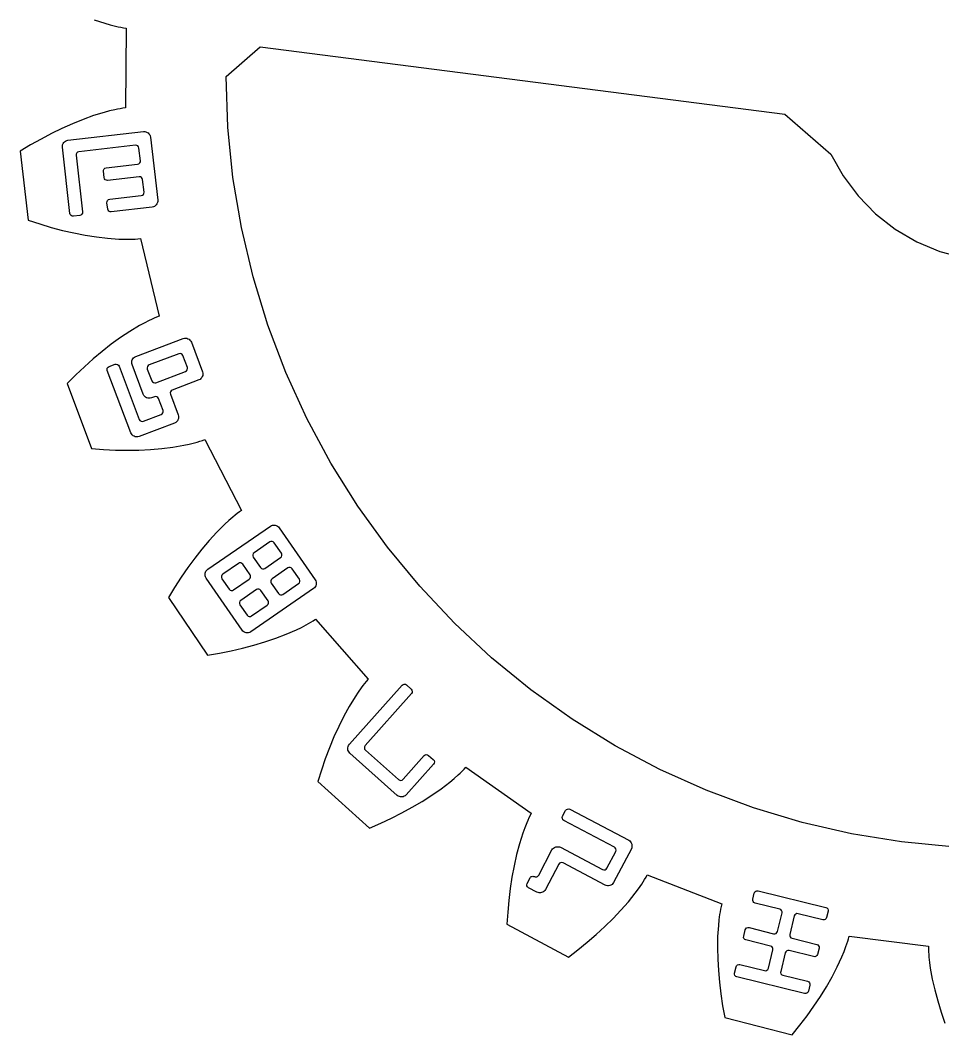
# Model space of a CAD drawing. Extents: x 6 to 255, y 30 to 363.
# Drawn here: x 171.84 to 210.96, y 197.13 to 240.15 of the extents above; entities that cross this region are included whole.
import ezdxf

# ---------------------------------------------------------------- set-up
doc = ezdxf.new("R2010")
doc.units = 0
doc.layers.add('Cut', color=7, linetype='CONTINUOUS')
doc.layers.add('Engrave', color=7, linetype='CONTINUOUS')

msp = doc.modelspace()

# ---------------------------------------------------------------- linework, layer by layer
at = {"layer": 'Cut', "color": 7}
for p, q in [((174.979187, 240.170314), (175.428399, 240.025186)), ((175.428399, 240.025186), (175.653656, 239.96176)), ((175.653656, 239.96176), (175.879394, 239.906176)), ((175.879394, 239.906176), (175.992026, 239.881295)), ((175.992026, 239.881295), (176.105582, 239.85913)), ((176.105582, 239.85913), (176.219116, 239.839226)), ((176.219116, 239.839226), (176.332206, 239.82294)), ((176.332206, 239.82294), (176.308684, 236.436962)), ((180.566391, 237.771177), (182.0099, 239.026053)), ((182.0099, 239.026053), (182.009867, 239.025971)), ((182.009867, 239.025971), (204.266403, 236.167006)), ((180.643297, 235.624247), (180.566391, 237.771177)), ((175.402146, 236.248037), (174.951127, 236.109095)), ((175.628336, 236.30784), (175.402146, 236.248037)), ((175.85452, 236.360698), (175.628336, 236.30784)), ((175.968059, 236.383716), (175.85452, 236.360698)), ((176.08161, 236.404577), (175.968059, 236.383716)), ((176.19515, 236.422565), (176.08161, 236.404577)), ((176.308684, 236.436962), (176.19515, 236.422565)), ((174.501014, 235.948002), (174.053155, 235.7665)), ((174.951127, 236.109095), (174.501014, 235.948002)), ((204.266403, 236.167006), (206.218376, 234.476043)), ((173.161992, 235.350926), (172.719123, 235.117956)), ((173.606217, 235.567611), (173.161992, 235.350926)), ((174.053155, 235.7665), (173.606217, 235.567611)), ((180.860887, 233.486357), (180.643297, 235.624247)), ((172.719123, 235.117956), (172.278516, 234.869151)), ((172.278516, 234.869151), (171.840623, 234.604968)), ((171.840623, 234.604968), (172.175829, 231.672263)), ((206.218376, 234.476043), (206.734524, 233.550488)), ((181.217355, 231.367464), (180.860887, 233.486357)), ((206.734524, 233.550488), (207.369207, 232.701391)), ((207.369207, 232.701391), (208.11155, 231.944568)), ((208.11155, 231.944568), (208.947525, 231.29315)), ((172.175829, 231.672263), (172.662577, 231.513931)), ((172.662577, 231.513931), (173.147953, 231.370864)), ((173.147953, 231.370864), (173.631545, 231.243834)), ((173.631545, 231.243834), (174.113773, 231.133026)), ((174.113773, 231.133026), (174.593726, 231.039756)), ((181.711795, 229.276618), (181.217355, 231.367464)), ((208.947525, 231.29315), (209.863112, 230.759357)), ((174.593726, 231.039756), (175.071428, 230.964212)), ((175.071428, 230.964212), (175.545509, 230.909024)), ((175.545509, 230.909024), (176.016875, 230.875537)), ((176.016875, 230.875537), (176.250739, 230.868299)), ((176.250739, 230.868299), (176.482789, 230.868189)), ((176.482789, 230.868189), (176.598606, 230.870901)), ((176.598606, 230.870901), (176.713958, 230.876329)), ((176.713958, 230.876329), (176.828869, 230.884473)), ((176.828869, 230.884473), (176.942857, 230.895697)), ((176.942857, 230.895697), (177.730432, 227.602453)), ((209.863112, 230.759357), (210.841592, 230.351779)), ((210.841592, 230.351779), (211.865325, 230.077761)), ((182.341947, 227.222421), (181.711795, 229.276618)), ((176.895365, 227.201719), (176.490494, 226.958338)), ((177.100275, 227.313835), (176.895365, 227.201719)), ((177.307903, 227.419134), (177.100275, 227.313835)), ((177.411968, 227.468518), (177.307903, 227.419134)), ((177.517376, 227.516053), (177.411968, 227.468518)), ((177.623677, 227.560839), (177.517376, 227.516053)), ((177.730432, 227.602453), (177.623677, 227.560839)), ((183.105095, 225.213915), (182.341947, 227.222421)), ((176.490494, 226.958338), (176.092411, 226.694612)), ((175.700208, 226.411425), (175.314792, 226.111056)), ((176.092411, 226.694612), (175.700208, 226.411425)), ((175.314792, 226.111056), (174.934801, 225.794397)), ((174.560694, 225.461917), (174.192468, 225.114957)), ((174.934801, 225.794397), (174.560694, 225.461917)), ((174.192468, 225.114957), (173.830573, 224.753516)), ((183.998072, 223.25923), (183.105095, 225.213915)), ((173.830573, 224.753516), (174.857902, 221.986376)), ((185.016806, 221.367424), (183.998072, 223.25923)), ((177.838555, 221.992236), (178.312639, 222.051954)), ((178.312639, 222.051954), (178.777672, 222.132019)), ((178.777672, 222.132019), (179.006574, 222.180863)), ((179.006574, 222.180863), (179.232301, 222.23651)), ((179.232301, 222.23651), (179.344048, 222.266824)), ((179.344048, 222.266824), (179.454419, 222.299854)), ((179.454419, 222.299854), (179.563881, 222.335132)), ((179.563881, 222.335132), (179.672002, 222.373577)), ((179.672002, 222.373577), (181.224984, 219.364423)), ((174.857902, 221.986376), (175.368624, 221.949271)), ((175.368624, 221.949271), (175.873466, 221.92619)), ((175.873466, 221.92619), (176.373786, 221.918948)), ((176.373786, 221.918948), (176.868676, 221.926629)), ((176.868676, 221.926629), (177.356781, 221.950607)), ((177.356781, 221.950607), (177.838555, 221.992236)), ((186.157227, 219.54664), (185.016806, 221.367424)), ((187.413906, 217.804118), (186.157227, 219.54664)), ((180.858577, 219.085299), (180.682601, 218.9333)), ((180.948155, 219.15858), (180.858577, 219.085299)), ((181.038619, 219.229614), (180.948155, 219.15858)), ((181.130898, 219.29838), (181.038619, 219.229614)), ((181.224984, 219.364423), (181.130898, 219.29838)), ((180.5098, 218.775433), (180.175048, 218.442489)), ((180.682601, 218.9333), (180.5098, 218.775433)), ((180.175048, 218.442489), (179.851603, 218.090998)), ((179.539016, 217.722317), (179.236381, 217.338257)), ((179.851603, 218.090998), (179.539016, 217.722317)), ((188.782322, 216.147092), (187.413906, 217.804118)), ((179.236381, 217.338257), (178.943246, 216.93972)), ((178.943246, 216.93972), (178.659608, 216.527611)), ((178.659608, 216.527611), (178.385471, 216.102386)), ((178.385471, 216.102386), (178.119919, 215.664946)), ((190.256138, 214.583707), (188.782322, 216.147092)), ((178.119919, 215.664946), (179.780113, 213.223967)), ((184.265796, 214.688775), (184.361691, 214.752119)), ((184.361691, 214.752119), (186.589606, 212.202116)), ((183.118595, 214.114246), (183.551061, 214.303337)), ((183.551061, 214.303337), (183.761409, 214.405581)), ((183.761409, 214.405581), (183.967243, 214.513698)), ((183.967243, 214.513698), (184.068133, 214.570244)), ((184.068133, 214.570244), (184.168096, 214.628155)), ((184.168096, 214.628155), (184.265796, 214.688775)), ((191.829023, 213.119843), (190.256138, 214.583707)), ((182.21476, 213.787614), (182.672558, 213.942786)), ((182.672558, 213.942786), (183.118595, 214.114246)), ((180.284505, 213.309922), (180.780301, 213.408981)), ((180.780301, 213.408981), (181.267952, 213.521158)), ((181.267952, 213.521158), (181.746559, 213.646927)), ((181.746559, 213.646927), (182.21476, 213.787614)), ((179.780113, 213.223967), (180.284505, 213.309922)), ((193.494191, 211.761832), (191.829023, 213.119843)), ((186.514053, 212.115705), (186.440763, 212.026584)), ((186.589606, 212.202116), (186.514053, 212.115705)), ((186.300058, 211.843373), (186.165715, 211.65338)), ((186.369732, 211.935665), (186.300058, 211.843373)), ((186.440763, 212.026584), (186.369732, 211.935665)), ((195.244854, 210.515558), (193.494191, 211.761832)), ((186.036349, 211.458868), (185.79071, 211.055808)), ((186.165715, 211.65338), (186.036349, 211.458868)), ((185.79071, 211.055808), (185.560906, 210.636916)), ((185.560906, 210.636916), (185.345586, 210.203998)), ((197.072876, 209.386899), (195.244854, 210.515558)), ((185.345586, 210.203998), (185.14338, 209.758866)), ((185.14338, 209.758866), (184.954287, 209.301521)), ((184.954287, 209.301521), (184.777869, 208.833772)), ((198.971019, 208.379927), (197.072876, 209.386899)), ((184.777869, 208.833772), (184.613205, 208.355165)), ((184.613205, 208.355165), (184.459848, 207.86706)), ((190.49761, 208.227601), (190.580383, 208.308127)), ((190.580383, 208.308127), (190.660909, 208.389995)), ((190.660909, 208.389995), (190.738709, 208.474129)), ((190.738709, 208.474129), (193.512181, 206.531659)), ((200.930667, 207.499169), (198.971019, 208.379927)), ((184.459848, 207.86706), (186.656098, 205.894281)), ((189.684248, 207.557641), (190.058809, 207.844895)), ((190.058809, 207.844895), (190.238852, 207.994623)), ((190.238852, 207.994623), (190.413024, 208.148434)), ((190.413024, 208.148434), (190.49761, 208.227601)), ((189.292498, 207.28441), (189.684248, 207.557641)), ((202.944151, 206.748691), (200.930667, 207.499169)), ((188.463759, 206.775949), (188.884915, 207.024297)), ((188.884915, 207.024297), (189.292498, 207.28441)), ((187.582999, 206.313176), (188.029486, 206.538908)), ((188.029486, 206.538908), (188.463759, 206.775949)), ((193.512181, 206.531659), (193.459289, 206.429427)), ((205.002431, 206.13121), (202.944151, 206.748691)), ((186.656098, 205.894281), (187.125203, 206.098301)), ((187.125203, 206.098301), (187.582999, 206.313176)), ((193.317233, 206.11413), (193.232212, 205.897898)), ((193.362504, 206.220431), (193.317233, 206.11413)), ((193.410052, 206.325816), (193.362504, 206.220431)), ((193.459289, 206.429427), (193.410052, 206.325816)), ((207.096453, 205.649885), (205.002431, 206.13121)), ((193.153133, 205.677574), (193.011005, 205.227477)), ((193.232212, 205.897898), (193.153133, 205.677574)), ((209.217611, 205.30653), (207.096453, 205.649885)), ((211.356415, 205.102963), (209.217611, 205.30653)), ((193.011005, 205.227477), (192.887963, 204.765608)), ((192.887963, 204.765608), (192.782565, 204.293788)), ((192.782565, 204.293788), (192.693066, 203.813362)), ((192.693066, 203.813362), (192.618876, 203.324351)), ((198.062348, 203.319806), (198.19489, 203.510701)), ((198.19489, 203.510701), (198.258161, 203.607958)), ((198.258161, 203.607958), (198.319332, 203.705654)), ((198.319332, 203.705654), (198.378047, 203.804742)), ((198.378047, 203.804742), (198.43334, 203.905156)), ((198.43334, 203.905156), (201.590873, 202.682405)), ((192.618876, 203.324351), (192.559166, 202.827651)), ((197.628935, 202.762953), (197.92387, 203.131183)), ((197.92387, 203.131183), (198.062348, 203.319806)), ((192.559166, 202.827651), (192.513476, 202.323713)), ((197.313631, 202.403772), (197.628935, 202.762953)), ((201.590873, 202.682405), (201.564184, 202.571131)), ((192.513476, 202.323713), (192.482357, 201.812977)), ((196.980687, 202.053639), (197.313631, 202.403772)), ((201.501758, 202.230492), (201.470543, 202.000235)), ((201.520302, 202.344944), (201.501758, 202.230492)), ((201.541112, 202.458482), (201.520302, 202.344944)), ((201.564184, 202.571131), (201.541112, 202.458482)), ((192.482357, 201.812977), (195.086643, 200.423301)), ((196.631017, 201.711646), (196.980687, 202.053639)), ((201.470543, 202.000235), (201.446569, 201.767275)), ((195.886424, 201.051641), (196.265962, 201.377797)), ((196.265962, 201.377797), (196.631017, 201.711646)), ((201.446569, 201.767275), (201.416254, 201.296359)), ((195.492865, 200.733626), (195.886424, 201.051641)), ((201.416254, 201.296359), (201.407583, 200.818668)), ((206.860099, 200.87022), (206.898591, 200.97969)), ((206.898591, 200.97969), (206.934324, 201.089156)), ((206.934324, 201.089156), (206.967804, 201.199534)), ((206.967804, 201.199534), (206.997658, 201.309922)), ((206.997658, 201.309922), (210.356043, 200.878815)), ((195.086643, 200.423301), (195.492865, 200.733626)), ((201.407583, 200.818668), (201.418091, 200.335525)), ((206.687786, 200.43685), (206.777836, 200.653083)), ((206.777836, 200.653083), (206.860099, 200.87022)), ((210.356043, 200.878815), (210.356948, 200.763901)), ((210.356948, 200.763901), (210.36102, 200.64901)), ((210.36102, 200.64901), (210.368259, 200.533665)), ((210.368259, 200.533665), (210.377305, 200.418304)), ((201.418091, 200.335525), (201.446164, 199.847416)), ((206.490006, 200.008469), (206.687786, 200.43685)), ((210.377305, 200.418304), (210.402276, 200.187583)), ((210.402276, 200.187583), (210.434741, 199.95554)), ((201.446164, 199.847416), (201.490902, 199.354793)), ((206.269812, 199.584587), (206.490006, 200.008469)), ((210.434741, 199.95554), (210.518048, 199.490948)), ((201.490902, 199.354793), (201.551884, 198.858104)), ((206.030024, 199.164793), (206.269812, 199.584587)), ((210.518048, 199.490948), (210.623936, 199.025005)), ((201.551884, 198.858104), (201.628266, 198.358244)), ((205.772077, 198.749077), (206.030024, 199.164793)), ((210.623936, 199.025005), (210.749647, 198.558619)), ((201.628266, 198.358244), (201.719749, 197.854746)), ((205.497887, 198.337429), (205.772077, 198.749077)), ((210.749647, 198.558619), (210.893866, 198.090882)), ((204.901707, 197.527231), (205.207511, 197.930292)), ((205.207511, 197.930292), (205.497887, 198.337429)), ((210.893866, 198.090882), (211.055386, 197.623581)), ((201.719749, 197.854746), (204.581433, 197.128243)), ((204.581433, 197.128243), (204.901707, 197.527231))]:
    msp.add_line(p, q, dxfattribs=at)
at = {"layer": 'Engrave', "color": 5}
for p, q in [((173.86179, 235.063777), (177.065418, 235.431021)), ((177.362979, 235.19464), (177.669018, 232.524949)), ((173.62543, 234.766174), (173.625433, 234.766213)), ((173.946769, 231.963), (173.62543, 234.766174)), ((176.72618, 234.851144), (174.323457, 234.575713)), ((176.936172, 234.199023), (176.874966, 234.732963)), ((174.205275, 234.42693), (174.480709, 232.024206)), ((175.395564, 233.481465), (175.364962, 233.748435)), ((175.483146, 233.897216), (176.817991, 234.050235)), ((176.879197, 233.5163), (175.54435, 233.363281)), ((177.089188, 232.864182), (177.027982, 233.398119)), ((175.548581, 232.146624), (175.517976, 232.413591)), ((175.636163, 232.562372), (176.971007, 232.715391)), ((177.432665, 232.227364), (175.697366, 232.02844)), ((174.362525, 231.875421), (174.095558, 231.844816)), ((176.739042, 225.896284), (178.749475, 226.657557)), ((179.095934, 226.50141), (179.571724, 225.244888)), ((178.56291, 226.012225), (177.306393, 225.536419)), ((178.926458, 225.431528), (178.736143, 225.934136)), ((175.608165, 225.468056), (175.859471, 225.563211)), ((176.032705, 225.485122), (176.889126, 223.223384)), ((177.058674, 224.293304), (176.582882, 225.549826)), ((176.529296, 222.656157), (175.530134, 225.294855)), ((175.530134, 225.294855), (175.530176, 225.294823)), ((177.228402, 225.363189), (177.418716, 224.860578)), ((177.59187, 224.782516), (178.848395, 225.258295)), ((177.418716, 224.860578), (177.418637, 224.860555)), ((179.415559, 224.898419), (178.284684, 224.470217)), ((177.530789, 224.184713), (177.405138, 224.137136)), ((178.206696, 224.296984), (178.539748, 223.417419)), ((177.894337, 223.604043), (177.704022, 224.106651)), ((177.06236, 223.145343), (177.816274, 223.43081)), ((178.383583, 223.07095), (176.87576, 222.499987)), ((179.792714, 216.870731), (182.44726, 218.701441)), ((182.821034, 218.632702), (184.346625, 216.420582)), ((182.420606, 218.030169), (181.75697, 217.57249)), ((182.912612, 217.553419), (182.607495, 217.995842)), ((181.722633, 217.385602), (182.027761, 216.943189)), ((182.214649, 216.908854), (182.878285, 217.366531)), ((181.093332, 217.114814), (180.429699, 216.657132)), ((181.58534, 216.638061), (181.28022, 217.080487)), ((183.183403, 216.92411), (182.519767, 216.466431)), ((183.675408, 216.447357), (183.370291, 216.889781)), ((179.723991, 216.496811), (179.724108, 216.496959)), ((181.249584, 214.28469), (179.723991, 216.496811)), ((180.395361, 216.470247), (180.700489, 216.027837)), ((180.887375, 215.993499), (181.551011, 216.451175)), ((181.856131, 216.008752), (181.192495, 215.551074)), ((184.277894, 216.04681), (181.62335, 214.2161)), ((182.485453, 216.279546), (182.79057, 215.837122)), ((182.977446, 215.802793), (183.641081, 216.260472)), ((182.348137, 215.532), (182.043019, 215.974423)), ((182.79057, 215.837122), (182.790557, 215.83713)), ((181.158157, 215.36419), (181.463275, 214.921765)), ((181.650171, 214.887438), (182.31381, 215.345114)), ((181.463275, 214.921765), (181.463285, 214.921775)), ((185.798714, 209.444472), (188.030572, 211.954743)), ((188.220257, 211.965882), (188.421078, 211.787333)), ((188.432215, 211.597646), (186.468178, 209.388608)), ((186.479314, 209.19892), (187.885067, 207.949078)), ((185.820984, 209.065086), (185.820994, 209.065101)), ((187.8292, 207.279598), (185.820984, 209.065086)), ((188.074752, 207.960217), (188.967496, 208.964324)), ((189.157181, 208.975461), (189.358005, 208.796912)), ((189.369139, 208.607227), (188.208573, 207.301884)), ((194.841354, 206.396286), (194.966666, 206.633996)), ((195.148176, 206.690186), (197.644138, 205.374423)), ((197.036938, 205.08698), (194.897544, 206.214774)), ((193.825963, 203.893865), (194.389859, 204.963562)), ((194.75288, 205.075957), (196.535709, 204.136126)), ((196.717221, 204.192336), (197.093152, 204.905468)), ((197.756528, 205.011402), (197.004664, 203.585139)), ((196.641643, 203.472749), (194.858814, 204.412578)), ((194.677305, 204.356389), (194.113406, 203.286691)), ((193.337629, 203.543761), (193.462939, 203.78147)), ((193.750385, 203.174302), (193.393819, 203.362267)), ((193.393819, 203.362267), (193.393819, 203.362249)), ((202.906791, 202.87468), (202.971153, 203.135575)), ((203.133782, 203.233854), (206.003636, 202.525866)), ((204.048627, 202.454598), (203.005047, 202.712048)), ((203.953795, 201.509281), (204.146882, 202.291969)), ((205.874921, 202.004087), (204.831341, 202.261537)), ((206.101915, 202.363237), (206.037553, 202.10234)), ((204.668712, 202.163281), (204.475622, 201.380596)), ((202.520592, 201.309301), (202.584954, 201.570196)), ((202.747583, 201.668479), (203.791166, 201.411028)), ((203.662428, 200.889222), (202.618845, 201.146673)), ((204.573878, 201.217967), (205.617458, 200.960514)), ((203.567596, 199.943906), (203.760683, 200.726594)), ((204.282537, 200.597906), (204.089449, 199.815218)), ((205.488749, 200.438735), (204.445166, 200.696185)), ((205.71574, 200.797886), (205.651377, 200.536991)), ((202.361384, 200.103106), (203.404967, 199.845653)), ((202.134393, 199.743955), (202.198755, 200.00485)), ((204.187705, 199.652589), (205.231288, 199.395139)), ((205.102549, 198.873359), (202.232646, 199.581326)), ((205.329541, 199.232507), (205.265178, 198.971612))]:
    msp.add_line(p, q, dxfattribs=at)
for points in [[(177.065418, 235.431021), (177.101567, 235.435166), (177.136431, 235.432115), (177.170008, 235.421867)], [(177.170008, 235.421867), (177.203742, 235.410243), (177.233783, 235.393964), (177.26013, 235.373032)], [(177.26013, 235.373032), (177.288028, 235.350873), (177.310762, 235.3246), (177.328332, 235.294213)], [(173.634085, 234.874973), (173.644315, 234.908547), (173.659899, 234.938508), (173.680837, 234.964857)], [(173.680837, 234.964857), (173.701765, 234.991203), (173.727422, 235.013161), (173.757806, 235.030733)], [(173.757806, 235.030733), (173.789586, 235.04846), (173.824248, 235.059475), (173.86179, 235.063777)], [(177.328332, 235.294213), (177.347294, 235.263985), (177.358843, 235.230794), (177.362979, 235.19464)], [(173.625433, 234.766213), (173.621129, 234.803754), (173.624013, 234.840007), (173.634085, 234.874973)], [(174.231818, 234.527175), (174.209658, 234.499278), (174.200811, 234.465863), (174.205275, 234.42693)], [(174.323457, 234.575713), (174.284528, 234.571233), (174.253981, 234.555054), (174.231818, 234.527175)], [(176.826664, 234.822514), (176.798607, 234.846064), (176.765113, 234.855607), (176.72618, 234.851144)], [(176.874966, 234.732963), (176.870821, 234.769114), (176.85472, 234.798964), (176.826664, 234.822514)], [(176.817991, 234.050235), (176.854141, 234.05438), (176.883912, 234.071177), (176.907303, 234.100625)], [(176.907303, 234.100625), (176.930694, 234.130073), (176.940317, 234.162872), (176.936172, 234.199023)], [(175.364962, 233.748435), (175.3605, 233.787368), (175.369347, 233.820783), (175.391505, 233.848681)], [(175.391505, 233.848681), (175.413665, 233.876578), (175.444212, 233.892757), (175.483146, 233.897216)], [(175.446192, 233.390065), (175.416903, 233.412066), (175.400027, 233.442533), (175.395564, 233.481465)], [(175.54435, 233.363281), (175.508201, 233.359136), (175.475481, 233.368064), (175.446192, 233.390065)], [(176.97968, 233.48767), (176.951624, 233.511219), (176.918129, 233.520763), (176.879197, 233.5163)], [(177.027982, 233.398119), (177.023837, 233.434272), (177.007736, 233.464122), (176.97968, 233.48767)], [(177.06032, 232.765781), (177.083711, 232.795229), (177.093334, 232.828029), (177.089188, 232.864182)], [(175.517976, 232.413591), (175.513514, 232.452525), (175.522362, 232.485941), (175.544522, 232.513836)], [(175.544522, 232.513836), (175.566682, 232.541734), (175.597229, 232.557913), (175.636163, 232.562372)], [(176.971007, 232.715391), (177.007158, 232.719536), (177.036929, 232.736333), (177.06032, 232.765781)], [(177.657799, 232.420118), (177.647569, 232.386545), (177.63129, 232.356505), (177.608962, 232.329999)], [(177.669018, 232.524949), (177.673163, 232.488796), (177.669423, 232.453853), (177.657799, 232.420118)], [(173.997397, 231.871597), (173.968108, 231.893598), (173.951232, 231.924066), (173.946769, 231.963)], [(174.451838, 231.925811), (174.428449, 231.896362), (174.398678, 231.879566), (174.362525, 231.875421)], [(174.480709, 232.024206), (174.484854, 231.988056), (174.47523, 231.955257), (174.451838, 231.925811)], [(175.599209, 232.055221), (175.569919, 232.077222), (175.553043, 232.10769), (175.548581, 232.146624)], [(175.697366, 232.02844), (175.661217, 232.024295), (175.628498, 232.033222), (175.599209, 232.055221)], [(177.532231, 232.262032), (177.502005, 232.243071), (177.468816, 232.231515), (177.432665, 232.227364)], [(177.608962, 232.329999), (177.588194, 232.30226), (177.562617, 232.279604), (177.532231, 232.262032)], [(174.095558, 231.844816), (174.059407, 231.840671), (174.026687, 231.849598), (173.997397, 231.871597)], [(178.749475, 226.657557), (178.783533, 226.670363), (178.818077, 226.675963), (178.853107, 226.674358)], [(178.853107, 226.674358), (178.888662, 226.671359), (178.921778, 226.662946), (178.952456, 226.649117)], [(178.952456, 226.649117), (178.984936, 226.634476), (179.01342, 226.614583), (179.037908, 226.589437)], [(179.037908, 226.589437), (179.063705, 226.564785), (179.083047, 226.535443), (179.095934, 226.50141)], [(176.646345, 225.838743), (176.6728, 225.863727), (176.703698, 225.882907), (176.739042, 225.896284)], [(178.667349, 226.009103), (178.634371, 226.025048), (178.599558, 226.026089), (178.56291, 226.012225)], [(178.736143, 225.934136), (178.723267, 225.96817), (178.700335, 225.993159), (178.667349, 226.009103)], [(175.531234, 225.398519), (175.545875, 225.430999), (175.571518, 225.454178), (175.608165, 225.468056)], [(175.859471, 225.563211), (175.896097, 225.577146), (175.93091, 225.576105), (175.96391, 225.560089)], [(175.96391, 225.560089), (175.996886, 225.544143), (176.019818, 225.519154), (176.032705, 225.485122)], [(176.582882, 225.549826), (176.569494, 225.585167), (176.5634, 225.621023), (176.564599, 225.657392)], [(176.564599, 225.657392), (176.566363, 225.692453), (176.574124, 225.725321), (176.587882, 225.755997)], [(176.587882, 225.755997), (176.601711, 225.786673), (176.621199, 225.814255), (176.646345, 225.838743)], [(177.22946, 225.466882), (177.21482, 225.434401), (177.214467, 225.399837), (177.228402, 225.363189)], [(177.306393, 225.536419), (177.269766, 225.522485), (177.244121, 225.499305), (177.22946, 225.466882)], [(175.530176, 225.294823), (175.516294, 225.331471), (175.516647, 225.366037), (175.531234, 225.398519)], [(178.848395, 225.258295), (178.882452, 225.271101), (178.907194, 225.294686), (178.922621, 225.329052)], [(178.922621, 225.329052), (178.938073, 225.363339), (178.939352, 225.397497), (178.926458, 225.431528)], [(179.561299, 225.041159), (179.547964, 225.009174), (179.528725, 224.980938), (179.503583, 224.95645)], [(179.58654, 225.140507), (179.584776, 225.105447), (179.576363, 225.072331), (179.561299, 225.041159)], [(179.571724, 225.244888), (179.5846, 225.210856), (179.589539, 225.176062), (179.58654, 225.140507)], [(177.418637, 224.860555), (177.432519, 224.823906), (177.456353, 224.798511), (177.490138, 224.784368)], [(177.490138, 224.784368), (177.523929, 224.770221), (177.55784, 224.769604), (177.59187, 224.782516)], [(179.503583, 224.95645), (179.478927, 224.930659), (179.449586, 224.911315), (179.415559, 224.898419)], [(177.114734, 224.204536), (177.090246, 224.229684), (177.071559, 224.259273), (177.058674, 224.293304)], [(177.199443, 224.14682), (177.168767, 224.160649), (177.140531, 224.179887), (177.114734, 224.204536)], [(177.635228, 224.181618), (177.60225, 224.197563), (177.567437, 224.198595), (177.530789, 224.184713)], [(177.704022, 224.106651), (177.691128, 224.140681), (177.668196, 224.16567), (177.635228, 224.181618)], [(178.207754, 224.40068), (178.193114, 224.368198), (178.192761, 224.333632), (178.206696, 224.296984)], [(178.284684, 224.470217), (178.248059, 224.456283), (178.222416, 224.433103), (178.207754, 224.40068)], [(177.300755, 224.122319), (177.265694, 224.124083), (177.231923, 224.13225), (177.199443, 224.14682)], [(177.405138, 224.137136), (177.371081, 224.12433), (177.336286, 224.119391), (177.300755, 224.122319)], [(177.816274, 223.43081), (177.850333, 223.443633), (177.875075, 223.467219), (177.8905, 223.501567)], [(177.8905, 223.501567), (177.905952, 223.535854), (177.907231, 223.570012), (177.894337, 223.604043)], [(178.554565, 223.313038), (178.552801, 223.277978), (178.544387, 223.244861), (178.529323, 223.21369)], [(178.539748, 223.417419), (178.552624, 223.383385), (178.557563, 223.348591), (178.554565, 223.313038)], [(176.889126, 223.223384), (176.903008, 223.186734), (176.926842, 223.161338), (176.960627, 223.147195)], [(176.960627, 223.147195), (176.994418, 223.133048), (177.028329, 223.132431), (177.06236, 223.145343)], [(178.471605, 223.128981), (178.446951, 223.103189), (178.41761, 223.083846), (178.383583, 223.07095)], [(178.529323, 223.21369), (178.515988, 223.181704), (178.496749, 223.153467), (178.471605, 223.128981)], [(176.585356, 222.567387), (176.560868, 222.592535), (176.542181, 222.622125), (176.529296, 222.656157)], [(176.670065, 222.509671), (176.639389, 222.5235), (176.611153, 222.542738), (176.585356, 222.567387)], [(176.771376, 222.48517), (176.736315, 222.486934), (176.702545, 222.495101), (176.670065, 222.509671)], [(176.87576, 222.499987), (176.841703, 222.487181), (176.806908, 222.482242), (176.771376, 222.48517)], [(182.44726, 218.701441), (182.477213, 218.722107), (182.509414, 218.73581), (182.543865, 218.742552)], [(182.543865, 218.742552), (182.579104, 218.748161), (182.61327, 218.747896), (182.646365, 218.741758)], [(182.646365, 218.741758), (182.681406, 218.73532), (182.713825, 218.722825), (182.743623, 218.704274)], [(182.743623, 218.704274), (182.774572, 218.686516), (182.800376, 218.662658), (182.821034, 218.632702)], [(182.522754, 218.052156), (182.486917, 218.059741), (182.452868, 218.052412), (182.420606, 218.030169)], [(182.607495, 217.995842), (182.586836, 218.025796), (182.558589, 218.044568), (182.522754, 218.052156)], [(181.698926, 217.486554), (181.692488, 217.451514), (181.70039, 217.417863), (181.722633, 217.385602)], [(181.75697, 217.57249), (181.724707, 217.550248), (181.705359, 217.521602), (181.698926, 217.486554)], [(182.878285, 217.366531), (182.908238, 217.387196), (182.926612, 217.41602), (182.933408, 217.453002)], [(182.933408, 217.453002), (182.940199, 217.48999), (182.933267, 217.523463), (182.912612, 217.553419)], [(179.716496, 216.792663), (179.7362, 216.823255), (179.761606, 216.849278), (179.792714, 216.870731)], [(181.195479, 217.136801), (181.159644, 217.144386), (181.125595, 217.137057), (181.093332, 217.114814)], [(181.28022, 217.080487), (181.259562, 217.110443), (181.231315, 217.129214), (181.195479, 217.136801)], [(182.027761, 216.943189), (182.050009, 216.91093), (182.079229, 216.891979), (182.115422, 216.886338)], [(182.115422, 216.886338), (182.151616, 216.880694), (182.184691, 216.888199), (182.214649, 216.908854)], [(183.285548, 216.946097), (183.249712, 216.953682), (183.215664, 216.946353), (183.183403, 216.92411)], [(183.370291, 216.889781), (183.349632, 216.919737), (183.321384, 216.938509), (183.285548, 216.946097)], [(179.680605, 216.597016), (179.673849, 216.631462), (179.673496, 216.665231), (179.679547, 216.698325)], [(179.679547, 216.698325), (179.685632, 216.731421), (179.697948, 216.762867), (179.716496, 216.792663)], [(179.724108, 216.496959), (179.702654, 216.528067), (179.688153, 216.561419), (179.680605, 216.597016)], [(180.371654, 216.571198), (180.365216, 216.536157), (180.373118, 216.502506), (180.395361, 216.470247)], [(180.429699, 216.657132), (180.397439, 216.634884), (180.378091, 216.60624), (180.371654, 216.571198)], [(181.551011, 216.451175), (181.580965, 216.471843), (181.59934, 216.500667), (181.606137, 216.537647)], [(181.606137, 216.537647), (181.612928, 216.574634), (181.605995, 216.608105), (181.58534, 216.638061)], [(182.519767, 216.466431), (182.487503, 216.444189), (182.468154, 216.415544), (182.46172, 216.380497)], [(183.696205, 216.34694), (183.702996, 216.383929), (183.696064, 216.417401), (183.675408, 216.447357)], [(184.346625, 216.420582), (184.367285, 216.390626), (184.380416, 216.358028), (184.386018, 216.322789)], [(180.700489, 216.027837), (180.722737, 215.995577), (180.751958, 215.976626), (180.788151, 215.970983)], [(180.788151, 215.970983), (180.824344, 215.965339), (180.857419, 215.972844), (180.887375, 215.993499)], [(181.958276, 216.030739), (181.922441, 216.038324), (181.888392, 216.030995), (181.856131, 216.008752)], [(182.043019, 215.974423), (182.022359, 216.004379), (181.994111, 216.023151), (181.958276, 216.030739)], [(182.46172, 216.380497), (182.455282, 216.345456), (182.463193, 216.311805), (182.485453, 216.279546)], [(183.641081, 216.260472), (183.671039, 216.281122), (183.689414, 216.309944), (183.696205, 216.34694)], [(184.349466, 216.124222), (184.331707, 216.093273), (184.30785, 216.067469), (184.277894, 216.04681)], [(184.385225, 216.220287), (184.379933, 216.186039), (184.368014, 216.154017), (184.349466, 216.124222)], [(184.386018, 216.322789), (184.392774, 216.288342), (184.39251, 216.254175), (184.385225, 216.220287)], [(182.790557, 215.83713), (182.812805, 215.804871), (182.842026, 215.785919), (182.878219, 215.780277)], [(182.878219, 215.780277), (182.914412, 215.774632), (182.947488, 215.782138), (182.977446, 215.802793)], [(181.134451, 215.465139), (181.128012, 215.4301), (181.135915, 215.39645), (181.158157, 215.36419)], [(181.192495, 215.551074), (181.160232, 215.528833), (181.140884, 215.500188), (181.134451, 215.465139)], [(182.31381, 215.345114), (182.343762, 215.36578), (182.362137, 215.394603), (182.368933, 215.431585)], [(182.368933, 215.431585), (182.375724, 215.468572), (182.368792, 215.502044), (182.348137, 215.532)], [(181.463285, 214.921775), (181.485533, 214.889516), (181.514754, 214.870564), (181.550947, 214.864922)], [(181.550947, 214.864922), (181.58714, 214.859277), (181.620215, 214.866783), (181.650171, 214.887438)], [(181.325268, 214.211925), (181.295471, 214.230479), (181.270243, 214.254734), (181.249584, 214.28469)], [(181.421333, 214.176169), (181.388241, 214.182237), (181.356219, 214.194155), (181.325268, 214.211925)], [(181.52556, 214.176698), (181.491117, 214.169942), (181.456375, 214.169766), (181.421333, 214.176169)], [(181.62335, 214.2161), (181.593398, 214.195434), (181.560801, 214.1823), (181.52556, 214.176698)], [(188.030572, 211.954743), (188.05661, 211.984031), (188.087935, 211.999254), (188.124547, 212.000413)], [(188.124547, 212.000413), (188.161158, 212.001648), (188.193061, 211.990137), (188.220257, 211.965882)], [(188.421078, 211.787333), (188.448274, 211.763154), (188.462973, 211.732293), (188.465176, 211.69475)], [(188.465176, 211.69475), (188.467381, 211.657209), (188.456394, 211.624841), (188.432215, 211.597646)], [(185.729821, 209.250088), (185.727846, 209.283677), (185.732326, 209.317151), (185.743262, 209.350508)], [(185.75493, 209.15193), (185.740167, 209.183779), (185.731797, 209.216498), (185.729821, 209.250088)], [(185.743262, 209.350508), (185.755115, 209.384909), (185.773599, 209.41623), (185.798714, 209.444472)], [(185.820994, 209.065101), (185.792754, 209.090209), (185.770733, 209.119151), (185.75493, 209.15193)], [(186.468178, 209.388608), (186.44214, 209.35932), (186.430165, 209.326893), (186.432253, 209.291328)], [(186.432253, 209.291328), (186.434334, 209.255761), (186.450022, 209.224958), (186.479314, 209.19892)], [(188.967496, 208.964324), (188.993534, 208.993612), (189.02486, 209.008834), (189.061473, 209.009991)], [(189.061473, 209.009991), (189.098084, 209.011226), (189.129987, 208.999716), (189.157181, 208.975461)], [(189.358005, 208.796912), (189.385199, 208.772734), (189.399897, 208.741874), (189.4021, 208.704332)], [(189.4021, 208.704332), (189.404305, 208.666789), (189.393318, 208.634421), (189.369139, 208.607227)], [(187.885067, 207.949078), (187.914353, 207.923042), (187.947244, 207.91159), (187.983741, 207.914722)], [(187.983741, 207.914722), (188.020237, 207.917862), (188.050574, 207.933027), (188.074752, 207.960217)], [(187.920029, 207.226938), (187.886672, 207.237874), (187.856396, 207.255427), (187.8292, 207.279598)], [(188.021843, 207.215085), (187.988252, 207.213109), (187.954314, 207.21706), (187.920029, 207.226938)], [(188.122964, 207.240352), (188.091116, 207.225589), (188.057409, 207.217166), (188.021843, 207.215085)], [(188.208573, 207.301884), (188.184394, 207.274688), (188.155857, 207.254178), (188.122964, 207.240352)], [(194.966666, 206.633996), (194.98494, 206.668662), (195.011713, 206.690937), (195.046986, 206.700822)], [(195.046986, 206.700822), (195.082257, 206.7107), (195.115987, 206.707154), (195.148176, 206.690186)], [(194.829739, 206.293237), (194.819209, 206.327271), (194.82308, 206.361621), (194.841354, 206.396286)], [(194.897544, 206.214774), (194.862878, 206.23305), (194.840277, 206.259204), (194.829739, 206.293237)], [(197.644138, 205.374423), (197.676328, 205.357455), (197.70307, 205.334656), (197.724365, 205.306026)], [(197.724365, 205.306026), (197.746315, 205.278633), (197.76194, 205.248246), (197.771239, 205.214866)], [(194.389859, 204.963562), (194.406827, 204.995752), (194.429008, 205.022821), (194.456401, 205.044771)], [(194.456401, 205.044771), (194.485031, 205.066066), (194.515418, 205.081691), (194.547561, 205.091645)], [(194.547561, 205.091645), (194.581593, 205.102175), (194.616111, 205.106126), (194.651114, 205.103498)], [(194.651114, 205.103498), (194.686769, 205.102087), (194.720691, 205.092907), (194.75288, 205.075957)], [(197.101909, 205.007639), (197.090779, 205.043563), (197.069122, 205.07001), (197.036938, 205.08698)], [(197.093152, 204.905468), (197.11012, 204.937659), (197.113039, 204.971716), (197.101909, 205.007639)], [(197.784071, 205.113171), (197.78266, 205.077514), (197.773479, 205.043591), (197.756528, 205.011402)], [(197.771239, 205.214866), (197.782422, 205.18207), (197.786699, 205.148172), (197.784071, 205.113171)], [(194.757622, 204.423214), (194.722351, 204.413337), (194.695579, 204.391061), (194.677305, 204.356389)], [(194.858814, 204.412578), (194.826623, 204.429547), (194.792892, 204.433092), (194.757622, 204.423214)], [(196.535709, 204.136126), (196.570376, 204.117852), (196.605053, 204.114606), (196.639738, 204.126389)], [(196.639738, 204.126389), (196.674421, 204.138172), (196.700249, 204.160154), (196.717221, 204.192336)], [(193.326014, 203.440711), (193.315466, 203.474745), (193.319338, 203.509095), (193.337629, 203.543761)], [(193.462939, 203.78147), (193.477297, 203.808708), (193.493964, 203.826819), (193.51294, 203.835802)], [(193.51294, 203.835802), (193.53315, 203.844146), (193.554208, 203.848079), (193.576112, 203.847603)], [(193.576112, 203.847603), (193.598014, 203.847074), (193.620793, 203.843766), (193.644451, 203.837681)], [(193.644451, 203.837681), (193.668108, 203.831543), (193.690888, 203.828235), (193.71279, 203.827759)], [(193.71279, 203.827759), (193.734692, 203.82723), (193.75513, 203.831481), (193.774105, 203.840512)], [(193.774105, 203.840512), (193.794315, 203.848855), (193.811601, 203.86664), (193.825963, 203.893865)], [(197.004664, 203.585139), (196.987696, 203.55295), (196.964897, 203.526206), (196.936267, 203.504909)], [(193.393819, 203.362249), (193.359153, 203.380524), (193.336552, 203.406678), (193.326014, 203.440711)], [(193.851172, 203.144901), (193.81617, 203.147529), (193.782574, 203.15733), (193.750385, 203.174302)], [(193.952868, 203.157734), (193.920726, 203.147785), (193.886828, 203.143508), (193.851172, 203.144901)], [(194.045006, 203.206462), (194.017615, 203.184514), (193.986902, 203.168271), (193.952868, 203.157734)], [(194.113406, 203.286691), (194.096438, 203.254502), (194.073638, 203.227759), (194.045006, 203.206462)], [(196.742431, 203.443349), (196.707428, 203.445977), (196.673832, 203.455777), (196.641643, 203.472749)], [(196.844128, 203.456181), (196.811987, 203.446233), (196.778088, 203.441955), (196.742431, 203.443349)], [(196.936267, 203.504909), (196.908874, 203.482961), (196.878161, 203.466718), (196.844128, 203.456181)], [(202.971153, 203.135575), (202.980537, 203.173622), (203.001156, 203.20169), (203.03301, 203.219778)], [(203.03301, 203.219778), (203.064863, 203.237869), (203.098453, 203.242561), (203.133782, 203.233854)], [(202.920338, 202.771868), (202.901912, 202.80236), (202.897396, 202.836631), (202.906791, 202.87468)], [(203.005047, 202.712048), (202.966998, 202.721432), (202.938761, 202.741372), (202.920338, 202.771868)], [(204.130796, 202.393244), (204.111347, 202.425431), (204.083957, 202.445883), (204.048627, 202.454598)], [(204.146882, 202.291969), (204.155596, 202.3273), (204.150234, 202.361058), (204.130796, 202.393244)], [(204.730569, 202.247487), (204.698717, 202.229397), (204.678098, 202.201328), (204.668712, 202.163281)], [(204.831341, 202.261537), (204.79601, 202.27025), (204.76242, 202.265567), (204.730569, 202.247487)], [(206.003636, 202.525866), (206.038965, 202.517153), (206.066353, 202.496701), (206.085802, 202.464512)], [(206.085802, 202.464512), (206.105251, 202.432325), (206.110622, 202.398566), (206.101915, 202.363237)], [(205.978236, 202.019671), (205.947408, 201.999887), (205.91297, 201.994692), (205.874921, 202.004087)], [(206.037553, 202.10234), (206.028839, 202.067011), (206.009067, 202.039454), (205.978236, 202.019671)], [(202.584954, 201.570196), (202.594338, 201.608245), (202.614957, 201.636314), (202.646811, 201.654403)], [(202.646811, 201.654403), (202.678664, 201.672493), (202.712254, 201.677185), (202.747583, 201.668479)], [(203.791166, 201.411028), (203.829213, 201.401645), (203.863651, 201.406839), (203.894481, 201.426612)], [(203.894481, 201.426612), (203.925308, 201.446396), (203.945079, 201.473953), (203.953795, 201.509281)], [(204.475622, 201.380596), (204.466238, 201.342549), (204.470754, 201.308278), (204.489169, 201.277784)], [(202.534139, 201.206492), (202.515713, 201.236985), (202.511197, 201.271254), (202.520592, 201.309301)], [(202.618845, 201.146673), (202.580798, 201.156057), (202.552562, 201.175996), (202.534139, 201.206492)], [(204.489169, 201.277784), (204.507594, 201.247292), (204.535831, 201.227353), (204.573878, 201.217967)], [(205.617458, 200.960514), (205.652788, 200.951801), (205.680178, 200.931349), (205.699627, 200.89916)], [(203.744597, 200.827868), (203.725148, 200.860056), (203.697758, 200.880507), (203.662428, 200.889222)], [(203.760683, 200.726594), (203.769397, 200.761923), (203.764035, 200.795681), (203.744597, 200.827868)], [(204.344394, 200.682109), (204.312542, 200.664021), (204.291923, 200.635953), (204.282537, 200.597906)], [(204.445166, 200.696185), (204.409837, 200.704899), (204.376246, 200.700207), (204.344394, 200.682109)], [(205.651377, 200.536991), (205.642664, 200.50166), (205.622891, 200.474103), (205.59206, 200.454319)], [(205.699627, 200.89916), (205.719075, 200.866975), (205.724446, 200.833216), (205.71574, 200.797886)], [(202.198755, 200.00485), (202.208139, 200.042897), (202.228758, 200.070966), (202.260612, 200.089056)], [(202.260612, 200.089056), (202.292465, 200.107147), (202.326055, 200.11183), (202.361384, 200.103106)], [(205.59206, 200.454319), (205.561233, 200.434535), (205.526796, 200.42934), (205.488749, 200.438735)], [(202.147939, 199.641143), (202.129514, 199.671637), (202.124998, 199.705908), (202.134393, 199.743955)], [(202.232646, 199.581326), (202.194599, 199.59071), (202.166363, 199.610649), (202.147939, 199.641143)], [(203.404967, 199.845653), (203.443014, 199.836269), (203.477452, 199.841464), (203.508281, 199.861237)], [(203.508281, 199.861237), (203.539109, 199.881021), (203.55888, 199.908577), (203.567596, 199.943906)], [(204.089449, 199.815218), (204.080065, 199.777171), (204.084581, 199.742901), (204.102996, 199.712409)], [(204.102996, 199.712409), (204.121422, 199.681915), (204.149658, 199.661975), (204.187705, 199.652589)], [(205.231288, 199.395139), (205.266617, 199.386425), (205.294006, 199.365974), (205.313454, 199.333785)], [(205.313454, 199.333785), (205.332903, 199.301597), (205.338265, 199.267838), (205.329541, 199.232507)], [(205.205861, 198.888943), (205.175034, 198.86916), (205.140597, 198.863965), (205.102549, 198.873359)], [(205.265178, 198.971612), (205.256465, 198.936284), (205.236692, 198.908727), (205.205861, 198.888943)]]:
    msp.add_open_spline(points, degree=3, dxfattribs=at)

doc.saveas('drawing.dxf')
